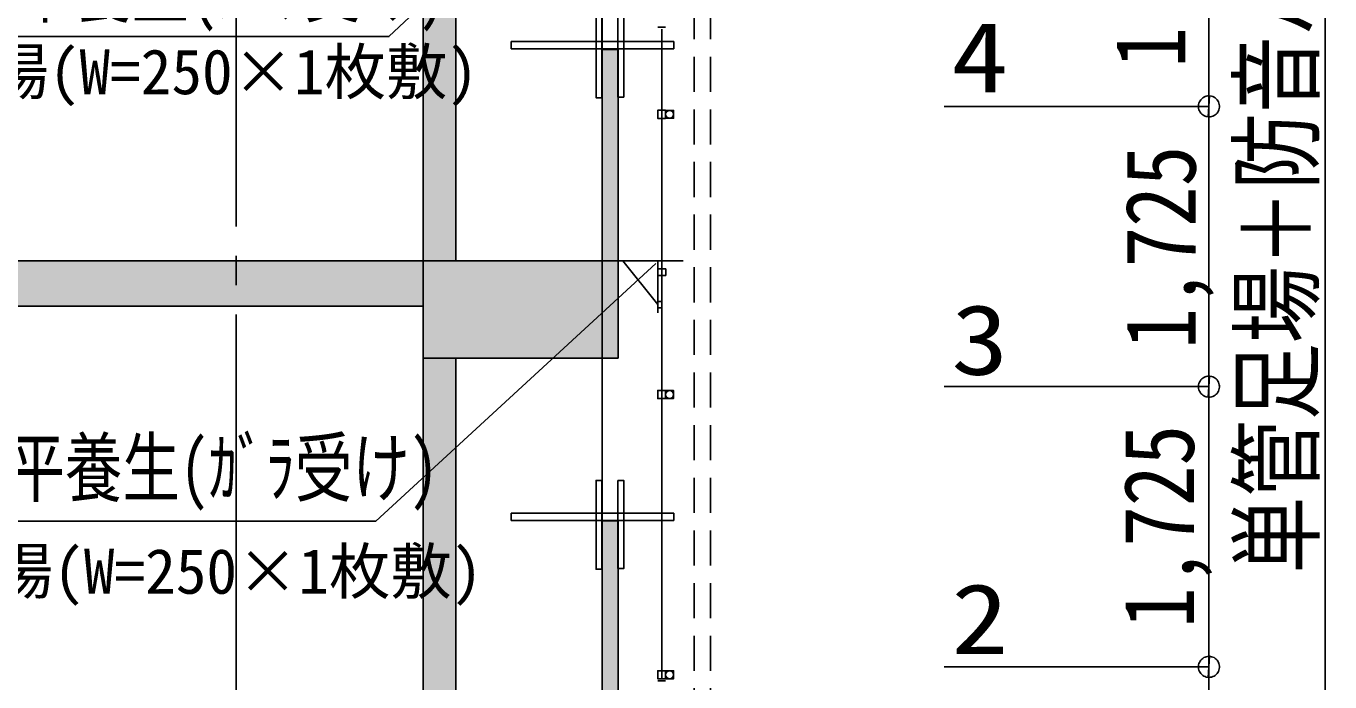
# Model space of a CAD drawing. Units: millimetres, scale not verified. Extents: x -36086 to 36581, y -25429 to 25491.
# Drawn here: x -20500 to -12479, y -2902 to 1135 of the extents above; entities that cross this region are included whole.
import ezdxf
from ezdxf.enums import TextEntityAlignment as Align

# ---------------------------------------------------------------- set-up
doc = ezdxf.new("R2010")
doc.units = ezdxf.units.MM
doc.header["$LTSCALE"] = 180
doc.linetypes.add('DASHED1', pattern=[1.8, 1.2, -0.6])
doc.linetypes.add('LONG_CHAIN', pattern=[21, 18, -1, 1, -1])
for name, color, linetype in [('0-0_基準芯', 7, 'Continuous'), ('0-1_外形線', 4, 'Continuous'), ('0-2_50', 7, 'Continuous'), ('0-4_単管', 5, 'Continuous'), ('0-8_ブラケット', 6, 'Continuous'), ('0-9_ネット', 3, 'DASHED1'), ('0-D_64', 1, 'Continuous'), ('0-F_クランプ', 2, 'DASHED1'), ('1-6_寸法_SNP', 7, 'Continuous'), ('1-7_0', 7, 'Continuous')]:
    doc.layers.add(name, color=color, linetype=linetype)
doc.styles.add('ＭＳ ゴシック', font='')
doc.styles.get('ＭＳ ゴシック').set_extended_font_data('MS Gothic')

# ---------------------------------------------------------------- blocks, each defined once
blk = doc.blocks.new('_DOT')
at = {"layer": '1-7_0'}
blk.add_line((-0.5, 0), (-1, 0), dxfattribs=at)
for points in [[(0.502, -0.032), (0.496, 0.063), (0.484, 0.124), (0.465, 0.184), (0.438, 0.241), (0.405, 0.294), (0.364, 0.342), (0.319, 0.385), (0.268, 0.422), (0.213, 0.452), (0.155, 0.476), (0.094, 0.491), (0.031, 0.499), (-0.031, 0.499), (-0.094, 0.491), (-0.155, 0.476), (-0.213, 0.452), (-0.268, 0.422), (-0.319, 0.385), (-0.364, 0.342), (-0.405, 0.294), (-0.438, 0.241), (-0.465, 0.184), (-0.484, 0.124), (-0.502, 0.032), (-0.5, 0), (0, 0)], [(-0.502, 0.032), (-0.496, -0.063), (-0.484, -0.124), (-0.465, -0.184), (-0.438, -0.241), (-0.405, -0.294), (-0.364, -0.342), (-0.319, -0.385), (-0.268, -0.422), (-0.213, -0.452), (-0.155, -0.476), (-0.094, -0.491), (-0.031, -0.499), (0.031, -0.499), (0.094, -0.491), (0.155, -0.476), (0.213, -0.452), (0.268, -0.422), (0.319, -0.385), (0.364, -0.342), (0.405, -0.294), (0.438, -0.241), (0.465, -0.184), (0.484, -0.124), (0.502, -0.032), (0.5, 0), (0, 0)]]:
    blk.add_lwpolyline(points, close=True, dxfattribs=at)

msp = doc.modelspace()

# ---------------------------------------------------------------- linework, layer by layer
at = {"layer": '0-0_基準芯', "linetype": 'LONG_CHAIN'}
for p, q in [((-19206.5, 18260.5), (-19206.5, -6989.5)), ((-18056.5, 18260.5), (-18056.5, -6989.5)), ((-16956.5, 18260.5), (-16956.5, -6989.5)), ((-35556.5, -309.5), (-16456.5, -309.5))]:
    msp.add_line(p, q, dxfattribs=at)
at = {"layer": '0-0_基準芯'}
for p, q in [((-18056.5, 8240.5), (-18056.5, -3209.5)), ((-18056.5, 1990.5), (-18056.5, -309.5)), ((-17856.5, 1990.5), (-17856.5, -309.5)), ((-16956.5, 993.1), (-16856.5, 993.1)), ((-16956.5, 990.5), (-16856.5, 990.5)), ((-16956.5, 990.5), (-16956.5, -309.5)), ((-16856.5, 990.5), (-16856.5, -309.5)), ((-22856.5, -309.5), (-18056.5, -309.5)), ((-18056.5, -309.5), (-16856.5, -309.5)), ((-16956.5, -309.5), (-16956.5, -909.5)), ((-16856.5, -309.5), (-16856.5, -909.5)), ((-22856.5, -589.5), (-18056.5, -589.5)), ((-18056.5, -909.5), (-16856.5, -909.5)), ((-18056.5, -909.5), (-18056.5, -3209.5)), ((-17856.5, -909.5), (-17856.5, -3209.5))]:
    msp.add_line(p, q, dxfattribs=at)
msp.add_lwpolyline([(-16956.5, -3209.5), (-16956.5, -1909.5), (-16856.5, -1909.5)], dxfattribs=at)
at = {"layer": '0-0_基準芯', "color": 9}
for points in [[(-18056.5, 8060.5), (-17856.5, -3209.5), (-18056.5, 5440.5)], [(-18056.5, 8060.5), (-17856.5, -909.5), (-17856.5, -3209.5)], [(-18056.5, 8060.5), (-17856.5, -309.5), (-17856.5, -909.5)], [(-18056.5, 8060.5), (-17856.5, 1990.5), (-17856.5, -309.5)], [(-18056.5, 5440.5), (-17856.5, -3209.5), (-18056.5, 5210.5)], [(-18056.5, 5210.5), (-17856.5, -3209.5), (-18056.5, 2590.5)], [(-18056.5, 2590.5), (-17856.5, -3209.5), (-18056.5, 2310.5)], [(-18056.5, 2310.5), (-17856.5, -3209.5), (-18056.5, -309.5)], [(-16856.5, -909.5), (-16956.5, 990.5), (-16856.5, 990.5)], [(-16856.5, -909.5), (-16956.5, -309.5), (-16956.5, 990.5)], [(-18056.5, -309.5), (-22856.5, -589.5), (-22856.5, -309.5)], [(-18056.5, -309.5), (-18056.5, -589.5), (-22856.5, -589.5)], [(-18056.5, -309.5), (-17856.5, -3209.5), (-18056.5, -589.5)], [(-17856.5, -909.5), (-16956.5, -309.5), (-16856.5, -909.5)], [(-17856.5, -909.5), (-17856.5, -309.5), (-16956.5, -309.5)], [(-18056.5, -589.5), (-17856.5, -3209.5), (-18056.5, -3209.5)], [(-16956.5, -3859.5), (-16856.5, -1909.5), (-16856.5, -6459.5)], [(-16856.5, -1909.5), (-16956.5, -3209.5), (-16956.5, -1909.5)], [(-16956.5, -3859.5), (-16956.5, -3209.5), (-16856.5, -1909.5)]]:
    msp.add_solid(points, dxfattribs=at)
at = {"layer": '0-1_外形線'}
for p, q in [((-12508.3, -6459.5), (-12508.3, 10990.5)), ((-16856.5, -3209.5), (-16856.5, -1909.5))]:
    msp.add_line(p, q, dxfattribs=at)
at = {"layer": '0-2_50'}
for points in [[(-16650.3, 2588.2), (-18268.1, 1070.1), (-21074.3, 1070.1)], [(-16626.3, -325.4), (-18348.4, -1912), (-21186.6, -1912)]]:
    msp.add_lwpolyline(points, dxfattribs=at)
at = {"layer": '0-4_単管'}
for p, q in [((-16565.2, 1129), (-16613.8, 1129)), ((-16565.2, 1129), (-16613.8, 1129)), ((-16565.2, 1129), (-16613.8, 1129)), ((-16565.2, 1129), (-16613.8, 1129)), ((-16565.2, 1129), (-16613.8, 1129)), ((-16565.2, 1129), (-16613.8, 1129)), ((-16565.2, 1129), (-16613.8, 1129)), ((-16565.2, 1129), (-16613.8, 1129)), ((-16565.2, 1129), (-16613.8, 1129)), ((-16565.2, 1129), (-16613.8, 1129)), ((-16565.2, 1129), (-16613.8, 1129)), ((-16565.2, 1129), (-16613.8, 1129)), ((-16589.5, -2883.5), (-16589.5, 1116.5)), ((-16589.5, -2883.5), (-16589.5, 1116.5)), ((-16589.5, -2883.5), (-16589.5, 1116.5)), ((-16589.5, -2883.5), (-16589.5, 1116.5)), ((-16589.5, -2883.5), (-16589.5, 1116.5)), ((-16589.5, -2883.5), (-16589.5, 1116.5)), ((-16589.5, -2883.5), (-16589.5, 1116.5)), ((-16589.5, -2883.5), (-16589.5, 1116.5)), ((-16589.5, -2883.5), (-16589.5, 1116.5)), ((-16589.5, -2883.5), (-16589.5, 1116.5)), ((-16589.5, -2883.5), (-16589.5, 1116.5)), ((-16589.5, -2883.5), (-16589.5, 1116.5)), ((-16565.2, -2896), (-16613.8, -2896)), ((-16565.2, -2896), (-16613.8, -2896)), ((-16565.2, -2896), (-16613.8, -2896)), ((-16565.2, -2896), (-16613.8, -2896)), ((-16565.2, -2896), (-16613.8, -2896)), ((-16565.2, -2896), (-16613.8, -2896)), ((-16565.2, -2896), (-16613.8, -2896)), ((-16565.2, -2896), (-16613.8, -2896)), ((-16565.2, -2896), (-16613.8, -2896)), ((-16565.2, -2896), (-16613.8, -2896)), ((-16565.2, -2896), (-16613.8, -2896)), ((-16565.2, -2896), (-16613.8, -2896))]:
    msp.add_line(p, q, dxfattribs=at)
for points in [[(-16565.2, 616.9), (-16613.8, 616.9), (-16613.8, 566.9), (-16565.2, 566.9)], [(-16565.2, 616.9), (-16613.8, 616.9), (-16613.8, 566.9), (-16565.2, 566.9)], [(-16565.2, 616.9), (-16613.8, 616.9), (-16613.8, 566.9), (-16565.2, 566.9)], [(-16565.2, 616.9), (-16613.8, 616.9), (-16613.8, 566.9), (-16565.2, 566.9)], [(-16565.2, 616.9), (-16613.8, 616.9), (-16613.8, 566.9), (-16565.2, 566.9)], [(-16565.2, 616.2), (-16516.6, 616.2), (-16516.6, 567.6), (-16565.2, 567.6)], [(-16565.2, 616.2), (-16516.6, 616.2), (-16516.6, 567.6), (-16565.2, 567.6)], [(-16565.2, 616.2), (-16516.6, 616.2), (-16516.6, 567.6), (-16565.2, 567.6)], [(-16565.2, 616.2), (-16516.6, 616.2), (-16516.6, 567.6), (-16565.2, 567.6)], [(-16565.2, 616.2), (-16516.6, 616.2), (-16516.6, 567.6), (-16565.2, 567.6)], [(-16565.2, -1108.1), (-16613.8, -1108.1), (-16613.8, -1158.1), (-16565.2, -1158.1)], [(-16565.2, -1108.1), (-16613.8, -1108.1), (-16613.8, -1158.1), (-16565.2, -1158.1)], [(-16565.2, -1108.1), (-16613.8, -1108.1), (-16613.8, -1158.1), (-16565.2, -1158.1)], [(-16565.2, -1108.1), (-16613.8, -1108.1), (-16613.8, -1158.1), (-16565.2, -1158.1)], [(-16565.2, -1108.1), (-16613.8, -1108.1), (-16613.8, -1158.1), (-16565.2, -1158.1)], [(-16565.2, -1108.8), (-16516.6, -1108.8), (-16516.6, -1157.4), (-16565.2, -1157.4)], [(-16565.2, -1108.8), (-16516.6, -1108.8), (-16516.6, -1157.4), (-16565.2, -1157.4)], [(-16565.2, -1108.8), (-16516.6, -1108.8), (-16516.6, -1157.4), (-16565.2, -1157.4)], [(-16565.2, -1108.8), (-16516.6, -1108.8), (-16516.6, -1157.4), (-16565.2, -1157.4)], [(-16565.2, -1108.8), (-16516.6, -1108.8), (-16516.6, -1157.4), (-16565.2, -1157.4)], [(-16565.2, -2833.1), (-16613.8, -2833.1), (-16613.8, -2883.1), (-16565.2, -2883.1)], [(-16565.2, -2833.1), (-16613.8, -2833.1), (-16613.8, -2883.1), (-16565.2, -2883.1)], [(-16565.2, -2833.1), (-16613.8, -2833.1), (-16613.8, -2883.1), (-16565.2, -2883.1)], [(-16565.2, -2833.1), (-16613.8, -2833.1), (-16613.8, -2883.1), (-16565.2, -2883.1)], [(-16565.2, -2833.1), (-16613.8, -2833.1), (-16613.8, -2883.1), (-16565.2, -2883.1)], [(-16565.2, -2833.8), (-16516.6, -2833.8), (-16516.6, -2882.4), (-16565.2, -2882.4)], [(-16565.2, -2833.8), (-16516.6, -2833.8), (-16516.6, -2882.4), (-16565.2, -2882.4)], [(-16565.2, -2833.8), (-16516.6, -2833.8), (-16516.6, -2882.4), (-16565.2, -2882.4)], [(-16565.2, -2833.8), (-16516.6, -2833.8), (-16516.6, -2882.4), (-16565.2, -2882.4)], [(-16565.2, -2833.8), (-16516.6, -2833.8), (-16516.6, -2882.4), (-16565.2, -2882.4)]]:
    msp.add_lwpolyline(points, close=True, dxfattribs=at)
for centre in [(-16540.9, 591.9), (-16540.9, 591.9), (-16540.9, 591.9), (-16540.9, 591.9), (-16540.9, 591.9), (-16540.9, -1133.1), (-16540.9, -1133.1), (-16540.9, -1133.1), (-16540.9, -1133.1), (-16540.9, -1133.1), (-16540.9, -2858.1), (-16540.9, -2858.1), (-16540.9, -2858.1), (-16540.9, -2858.1), (-16540.9, -2858.1)]:
    msp.add_circle(centre, 24.3, dxfattribs=at)
at = {"layer": '0-8_ブラケット'}
for p, q in [((-16589.5, -309.5), (-16889.5, -309.5)), ((-16589.5, -309.5), (-16889.5, -309.5)), ((-16589.5, -309.5), (-16889.5, -309.5)), ((-16589.5, -309.5), (-16889.5, -309.5)), ((-16589.5, -309.5), (-16889.5, -309.5)), ((-16589.5, -309.5), (-16889.5, -309.5)), ((-16589.5, -309.5), (-16889.5, -309.5)), ((-16589.5, -309.5), (-16889.5, -309.5)), ((-16589.5, -309.5), (-16889.5, -309.5)), ((-16589.5, -309.5), (-16889.5, -309.5)), ((-16589.5, -309.5), (-16889.5, -309.5)), ((-16589.5, -309.5), (-16889.5, -309.5)), ((-16614, -579.5), (-16829.5, -309.5)), ((-16614, -579.5), (-16829.5, -309.5)), ((-16614, -579.5), (-16829.5, -309.5)), ((-16614, -579.5), (-16829.5, -309.5)), ((-16614, -579.5), (-16829.5, -309.5)), ((-16614, -579.5), (-16829.5, -309.5)), ((-16614, -579.5), (-16829.5, -309.5)), ((-16614, -579.5), (-16829.5, -309.5)), ((-16614, -579.5), (-16829.5, -309.5)), ((-16614, -579.5), (-16829.5, -309.5)), ((-16614, -579.5), (-16829.5, -309.5)), ((-16614, -579.5), (-16829.5, -309.5)), ((-16614, -309.5), (-16614, -629.5)), ((-16614, -309.5), (-16614, -629.5)), ((-16614, -309.5), (-16614, -629.5)), ((-16614, -309.5), (-16614, -629.5)), ((-16614, -309.5), (-16614, -629.5)), ((-16614, -309.5), (-16614, -629.5)), ((-16614, -309.5), (-16614, -629.5)), ((-16614, -309.5), (-16614, -629.5)), ((-16614, -309.5), (-16614, -629.5)), ((-16614, -309.5), (-16614, -629.5)), ((-16614, -309.5), (-16614, -629.5)), ((-16614, -309.5), (-16614, -629.5))]:
    msp.add_line(p, q, dxfattribs=at)
for points in [[(-16565, -359.5), (-16565, -399.5), (-16614, -399.5), (-16614, -359.5)], [(-16565, -359.5), (-16565, -399.5), (-16614, -399.5), (-16614, -359.5)], [(-16565, -359.5), (-16565, -399.5), (-16614, -399.5), (-16614, -359.5)], [(-16565, -359.5), (-16565, -399.5), (-16614, -399.5), (-16614, -359.5)], [(-16565, -359.5), (-16565, -399.5), (-16614, -399.5), (-16614, -359.5)], [(-16565, -359.5), (-16565, -399.5), (-16614, -399.5), (-16614, -359.5)], [(-16565, -359.5), (-16565, -399.5), (-16614, -399.5), (-16614, -359.5)], [(-16565, -359.5), (-16565, -399.5), (-16614, -399.5), (-16614, -359.5)], [(-16565, -359.5), (-16565, -399.5), (-16614, -399.5), (-16614, -359.5)], [(-16565, -359.5), (-16565, -399.5), (-16614, -399.5), (-16614, -359.5)], [(-16565, -359.5), (-16565, -399.5), (-16614, -399.5), (-16614, -359.5)], [(-16565, -359.5), (-16565, -399.5), (-16614, -399.5), (-16614, -359.5)], [(-16589.5, -559.5), (-16589.5, -599.5), (-16614, -599.5), (-16614, -559.5)], [(-16589.5, -559.5), (-16589.5, -599.5), (-16614, -599.5), (-16614, -559.5)], [(-16589.5, -559.5), (-16589.5, -599.5), (-16614, -599.5), (-16614, -559.5)], [(-16589.5, -559.5), (-16589.5, -599.5), (-16614, -599.5), (-16614, -559.5)], [(-16589.5, -559.5), (-16589.5, -599.5), (-16614, -599.5), (-16614, -559.5)], [(-16589.5, -559.5), (-16589.5, -599.5), (-16614, -599.5), (-16614, -559.5)], [(-16589.5, -559.5), (-16589.5, -599.5), (-16614, -599.5), (-16614, -559.5)], [(-16589.5, -559.5), (-16589.5, -599.5), (-16614, -599.5), (-16614, -559.5)], [(-16589.5, -559.5), (-16589.5, -599.5), (-16614, -599.5), (-16614, -559.5)], [(-16589.5, -559.5), (-16589.5, -599.5), (-16614, -599.5), (-16614, -559.5)], [(-16589.5, -559.5), (-16589.5, -599.5), (-16614, -599.5), (-16614, -559.5)], [(-16589.5, -559.5), (-16589.5, -599.5), (-16614, -599.5), (-16614, -559.5)]]:
    msp.add_lwpolyline(points, close=True, dxfattribs=at)
at = {"layer": '0-9_ネット'}
msp.add_line((-16389.5, 10990.5), (-16389.5, -6259.5), dxfattribs=at)
msp.add_line((-16389.5, 10990.5), (-16389.5, -6259.5), dxfattribs=at)
at = {"layer": '0-D_64'}
for p, q in [((-17515.7, 1039.8), (-16515.7, 1039.8)), ((-17515.7, 1039.8), (-17515.7, 994.3)), ((-16515.7, 994.3), (-17515.7, 994.3)), ((-16515.7, 1039.8), (-16515.7, 994.3)), ((-17515.7, -1862.7), (-16515.7, -1862.7)), ((-17515.7, -1862.7), (-17515.7, -1908.3)), ((-16515.7, -1908.3), (-17515.7, -1908.3)), ((-16515.7, -1862.7), (-16515.7, -1908.3))]:
    msp.add_line(p, q, dxfattribs=at)
for points in [[(-16957, 1241.2), (-16993.6, 1241.2), (-16993.6, 693.9), (-16957, 693.9)], [(-16859.3, 1241.2), (-16822.7, 1241.2), (-16822.7, 698), (-16859.3, 698)], [(-16957, -1661.3), (-16993.6, -1661.3), (-16993.6, -2208.6), (-16957, -2208.6)], [(-16859.3, -1661.3), (-16822.7, -1661.3), (-16822.7, -2204.6), (-16859.3, -2204.6)]]:
    msp.add_lwpolyline(points, close=True, dxfattribs=at)
at = {"layer": '0-F_クランプ'}
msp.add_line((-16289.5, 10990.5), (-16289.5, -6259.5), dxfattribs=at)
at = {"layer": '1-6_寸法_SNP'}
for p, q in [((-13222.9, 640.5), (-13222.9, 2365.5)), ((-13222.9, 640.5), (-14852.1, 640.5)), ((-13222.9, 640.5), (-14852.1, 640.5)), ((-13222.9, -1084.5), (-13222.9, 640.5)), ((-13222.9, -1084.5), (-14852.1, -1084.5)), ((-13222.9, -1084.5), (-14852.1, -1084.5)), ((-13222.9, -2809.5), (-13222.9, -1084.5)), ((-13222.9, -2809.5), (-14852.1, -2809.5)), ((-13222.9, -2809.5), (-14852.1, -2809.5)), ((-13222.9, -4534.5), (-13222.9, -2809.5))]:
    msp.add_line(p, q, dxfattribs=at)

# ---------------------------------------------------------------- block references
at = {"layer": '1-6_寸法_SNP', "xscale": 129.6, "yscale": 129.6}
for p, rotation in [((-13222.9, 640.5), 270), ((-13222.9, 640.5), 90), ((-13222.9, -1084.5), 270), ((-13222.9, -1084.5), 90), ((-13222.9, -2809.5), 270), ((-13222.9, -2809.5), 90)]:
    msp.add_blockref('_DOT', p, dxfattribs=dict(at, rotation=rotation))

# ---------------------------------------------------------------- texts
at = {"layer": '0-0_基準芯', "style": 'ＭＳ ゴシック', "width": 1.2}
for s, p in [('4', (-14808.9, 597.7)), ('3', (-14808.9, -1141.6)), ('2', (-14808.9, -2860.1))]:
    msp.add_text(s, height=432.8, dxfattribs=at).set_placement(p, align=Align.BOTTOM_LEFT)
at = {"layer": '0-1_外形線', "style": 'ＭＳ ゴシック', "width": 0.8}
msp.add_text('単管足場＋防音パネル.垂直ネット養生＝17,450', height=433, rotation=90, dxfattribs=at).set_placement((-12460.6, -2234.5), align=Align.BOTTOM_LEFT)
at = {"layer": '0-2_50', "style": 'ＭＳ ゴシック', "width": 0.75}
for p in [(-20912.6, 1090.4), (-20968.1, -1860.1)]:
    msp.add_text('水平養生(ｶﾞﾗ受け)', height=345.7, dxfattribs=at).set_placement(p, align=Align.BOTTOM_LEFT)
at = {"layer": '0-2_50', "style": 'ＭＳ ゴシック'}
for p in [(-21871.9, 632.6), (-21844.7, -2442.5)]:
    msp.add_text('鋼製足場(W=250×1枚敷)', height=277.1, dxfattribs=at).set_placement(p, align=Align.BOTTOM_LEFT)
at = {"layer": '1-6_寸法_SNP', "style": 'ＭＳ ゴシック', "width": 0.85}
for p in [(-13238.3, 879.1), (-13175.1, -852), (-13185.3, -2570.9)]:
    msp.add_text('1,725', height=432.8, rotation=90, dxfattribs=at).set_placement(p, align=Align.BOTTOM_LEFT)

doc.saveas('drawing.dxf')
